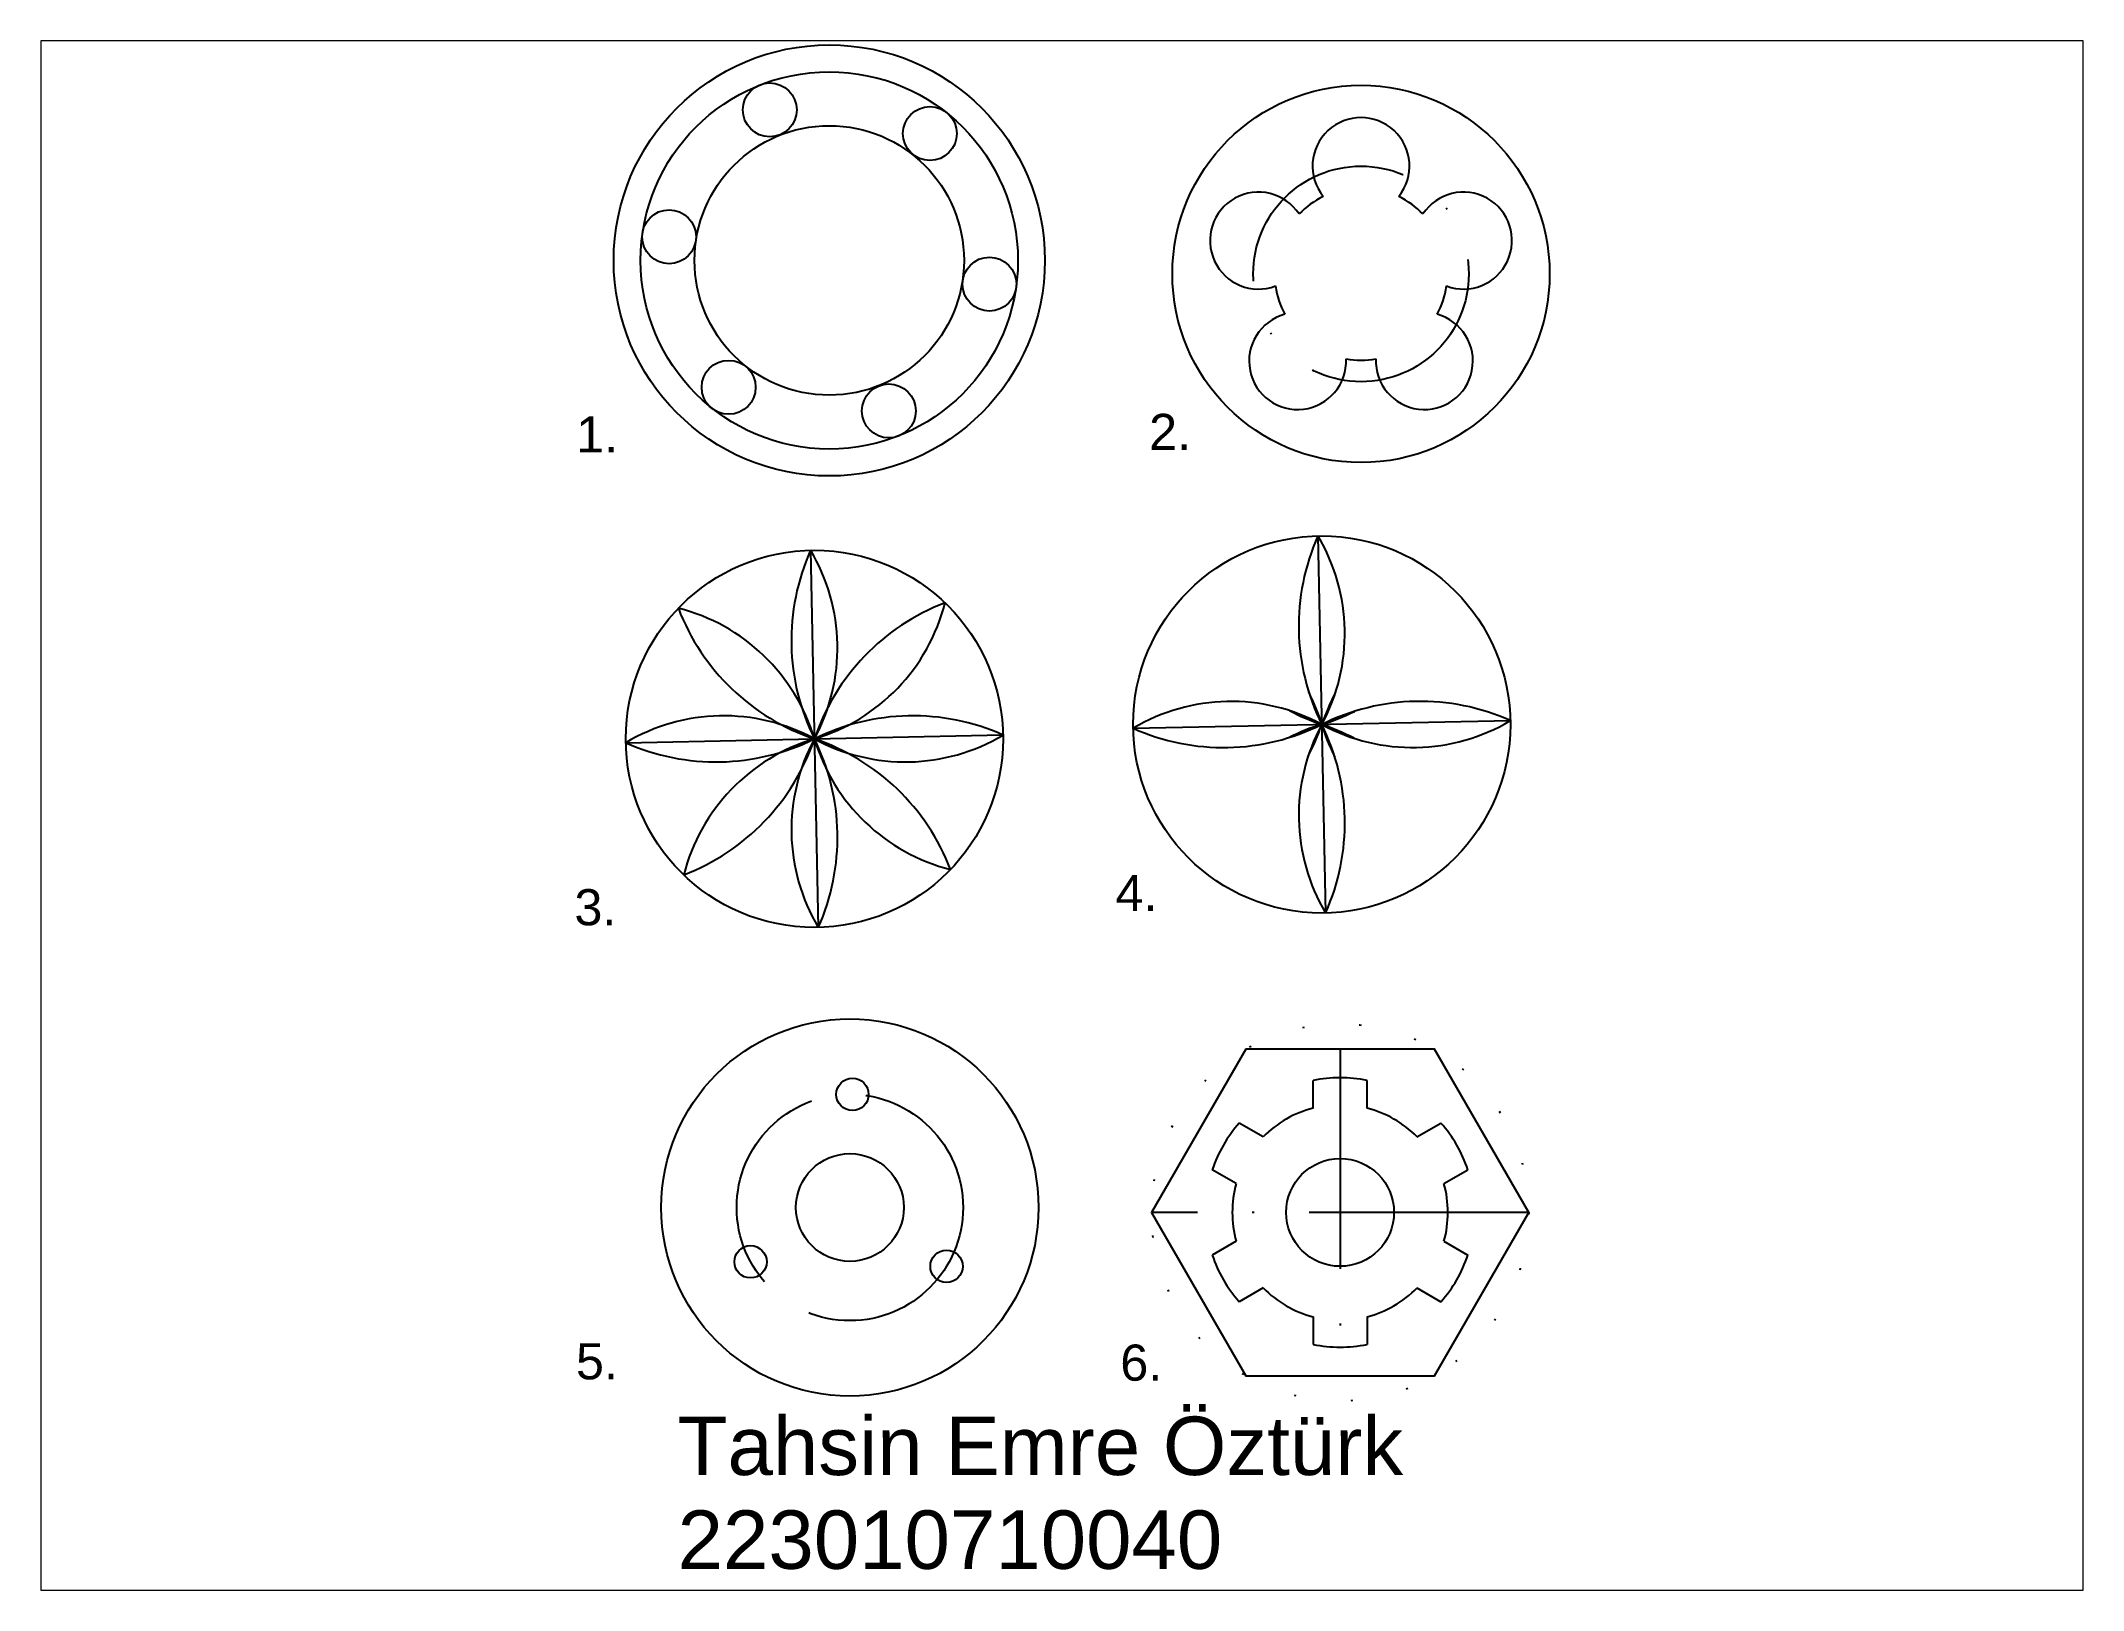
# Paper-space layout 'Layout1' of a CAD drawing. Header units: millimetres. Extents: x 26 to 231, y 20 to 176.
# The model-space entities are those that its viewports show. They can reach past a viewport. Long polylines and large blocks are cut down to what shows.
import ezdxf

# ---------------------------------------------------------------- set-up
doc = ezdxf.new("R2010")
doc.units = ezdxf.units.MM
for name, pattern in [('ACAD_ISO02W100', [15, 12, -3]), ('ACAD_ISO04W100', [30, 24, -3, 0, -3]), ('ACAD_ISO07W100', [3, 0, -3]), ('ACAD_ISO10W100', [18, 12, -3, 0, -3])]:
    doc.linetypes.add(name, pattern=pattern)
doc.styles.get("Standard").update_dxf_attribs({"font": 'arial.ttf'})

# ---------------------------------------------------------------- blocks, each defined once
blk = doc.blocks.new('*U3')
blk.add_circle((0, 0), 5)
blk = doc.blocks.new('*U4')
at = {"color": 0, "linetype": 'ByBlock', "lineweight": -2, "transparency": 16777216}
for p, rotation in [((2238.02, 2525.96), 299.9999999999999), ((2267.74, 2521.57), 239.9999999999999), ((2278.79, 2493.63), 180), ((2230.4, 2474.48), 59.99999999999997), ((2260.12, 2470.09), 119.9999999999999)]:
    blk.add_blockref('*U3', p, dxfattribs=dict(at, rotation=rotation))
blk.add_blockref('*U3', (2219.35, 2502.42), dxfattribs=at)
blk = doc.blocks.new('*U7')
for centre, radius, start, end in [((36.76, 0.76), 41.04, 155.9357, 206.4106), ((-31.13, -0.63), 35.41, 331.5548, 30.7915)]:
    blk.add_arc(centre, radius, start, end)
blk = doc.blocks.new('*U8')
at = {"color": 0, "linetype": 'ByBlock', "lineweight": -2, "transparency": 16777216}
blk.add_blockref('*U7', (3095.06, 2320.21), dxfattribs=at)
for p, rotation in [((3082.69, 2315.08), 44.99999999999996), ((3107.43, 2315.09), 314.9999999999999), ((3077.56, 2302.71), 89.99999999999997), ((3082.69, 2290.34), 135), ((3107.44, 2290.34), 225), ((3112.56, 2302.71), 269.9999999999999), ((3095.07, 2285.21), 180)]:
    blk.add_blockref('*U7', p, dxfattribs=dict(at, rotation=rotation))
blk = doc.blocks.new('*U11')
blk.add_circle((0, 0), 3)
blk = doc.blocks.new('*U12')
at = {"color": 0, "linetype": 'ByBlock', "lineweight": -2, "transparency": 16777216}
blk.add_blockref('*U11', (2954.29, 1913.59), dxfattribs=at)
for p, rotation in [((2935.38, 1882.52), 120), ((2971.74, 1881.68), 240)]:
    blk.add_blockref('*U11', p, dxfattribs=dict(at, rotation=rotation))

msp = doc.modelspace()

# ---------------------------------------------------------------- linework, layer by layer
at = {"linetype": 'ACAD_ISO04W100'}
for p, q in [((2640.81, 2048.96), (2642.24, 1978.98)), ((2546.66, 2046.29), (2548.1, 1976.3)), ((2606.53, 2013.25), (2676.51, 2014.69)), ((2512.39, 2010.58), (2582.37, 2012.01))]:
    msp.add_line(p, q, dxfattribs=at)
at = {"linetype": 'ACAD_ISO10W100'}
for p, q in [((2644.92, 1953.72), (2644.92, 1893.1)), ((2679.92, 1923.41), (2609.92, 1923.41))]:
    msp.add_line(p, q, dxfattribs=at)
for p, q in [((2639.92, 1942.78), (2639.92, 1947.91)), ((2639.92, 1942.78), (2639.92, 1947.91)), ((2649.92, 1942.78), (2649.92, 1947.91)), ((2649.92, 1942.78), (2649.92, 1947.91)), ((2630.65, 1937.42), (2626.2, 1939.99)), ((2630.65, 1937.42), (2626.2, 1939.99)), ((2659.19, 1937.42), (2663.63, 1939.99)), ((2659.19, 1937.42), (2663.63, 1939.99)), ((2625.65, 1928.76), (2621.2, 1931.33)), ((2625.65, 1928.76), (2621.2, 1931.33)), ((2664.19, 1928.76), (2668.63, 1931.33)), ((2664.19, 1928.76), (2668.63, 1931.33)), ((2625.65, 1918.06), (2621.2, 1915.49)), ((2625.65, 1918.06), (2621.2, 1915.49)), ((2664.19, 1918.06), (2668.63, 1915.49)), ((2664.19, 1918.06), (2668.63, 1915.49)), ((2630.65, 1909.4), (2626.2, 1906.83)), ((2630.65, 1909.4), (2626.2, 1906.83)), ((2659.19, 1909.4), (2663.63, 1906.83)), ((2659.19, 1909.4), (2663.63, 1906.83)), ((2639.92, 1904.05), (2639.92, 1898.92)), ((2639.92, 1904.05), (2639.92, 1898.92)), ((2649.92, 1904.05), (2649.92, 1898.92)), ((2649.92, 1904.05), (2649.92, 1898.92))]:
    msp.add_line(p, q)
msp.add_lwpolyline([(2627.42, 1953.72), (2609.92, 1923.41), (2627.42, 1893.1), (2662.42, 1893.1), (2679.92, 1923.41), (2662.42, 1953.72)], close=True)
for centre, radius in [((2550.14, 2100.08), 40), ((2550.14, 2100.08), 35), ((2648.8, 2097.58), 35), ((2550.14, 2100.08), 25), ((2641.52, 2013.97), 35), ((2547.38, 2011.29), 35), ((2553.96, 1924.32), 35), ((2553.96, 1924.32), 10), ((2644.92, 1923.41), 10)]:
    msp.add_circle(centre, radius)
msp.add_circle((2648.8, 2097.58), 20, dxfattribs=at)
at = {"linetype": 'ACAD_ISO07W100'}
msp.add_circle((2644.92, 1923.41), 35, dxfattribs=at)
at = {"linetype": 'ACAD_ISO02W100'}
msp.add_circle((2553.96, 1924.32), 21, dxfattribs=at)
for centre, radius, start, end in [((2648.8, 2117.58), 9, 321.3178, 218.6822), ((2629.78, 2103.76), 9, 33.3178, 290.6822), ((2648.8, 2097.58), 16, 116.0466, 135.9534), ((2648.8, 2097.58), 16, 44.0466, 63.9534), ((2667.82, 2103.76), 9, 249.3178, 146.6822), ((2648.8, 2097.58), 16, 188.0466, 207.9534), ((2648.8, 2097.58), 16, 332.0466, 351.9534), ((2637.04, 2081.4), 9, 105.3178, 2.6822), ((2660.56, 2081.4), 9, 177.3178, 74.6822), ((2648.8, 2097.58), 16, 260.0466, 279.9534), ((2678.28, 2032.23), 41.04, 155.9357, 206.4106), ((2610.39, 2030.83), 35.41, 331.5548, 30.7915), ((2607.58, 2003.88), 35.41, 16.5548, 27.1388), ((2680.42, 2000.88), 41.04, 152.283, 161.4106), ((2624.66, 1982.83), 35.41, 61.5548, 120.7915), ((2654.61, 2052.87), 41.04, 242.283, 251.4106), ((2659.78, 1977.21), 41.04, 65.9357, 116.4106), ((2631.43, 2047.91), 35.41, 286.5548, 297.1388), ((2623.27, 2050.73), 41.04, 245.9357, 296.4106), ((2651.61, 1980.03), 35.41, 106.5548, 117.1388), ((2672.66, 1997.1), 35.41, 151.5548, 210.7915), ((2602.62, 2027.05), 41.04, 332.283, 341.4106), ((2658.39, 2045.1), 35.41, 241.5548, 300.7915), ((2604.76, 1995.71), 41.04, 335.9357, 26.4106), ((2628.44, 1975.07), 41.04, 62.283, 71.4106), ((2675.46, 2024.06), 35.41, 196.5548, 207.1388), ((2644.92, 1923.41), 25, 78.463, 101.537), ((2644.92, 1923.41), 20, 104.4775, 135.5225), ((2644.92, 1923.41), 20, 44.4775, 75.5225), ((2644.92, 1923.41), 25, 138.463, 161.537), ((2644.92, 1923.41), 25, 18.463, 41.537), ((2644.92, 1923.41), 20, 164.4775, 195.5225), ((2644.92, 1923.41), 20, 344.4775, 15.5225), ((2644.92, 1923.41), 25, 198.463, 221.537), ((2644.92, 1923.41), 25, 318.463, 341.537), ((2644.92, 1923.41), 20, 224.4775, 255.5225), ((2644.92, 1923.41), 20, 284.4775, 315.5225), ((2644.92, 1923.41), 25, 258.463, 281.537)]:
    msp.add_arc(centre, radius, start, end)

# ---------------------------------------------------------------- block references
for name, p in [('*U4', (301.07, -397.94)), ('*U8', (-547.68, -291.42)), ('*U12', (-399.85, 31.72))]:
    msp.add_blockref(name, p)

# ---------------------------------------------------------------- texts
for s, height, p in [('1.', 6.701, (2503.15, 2064.44)), ('2.', 6.701, (2609.47, 2064.91)), ('4.', 6.701, (2603.23, 1979.35)), ('3.', 6.701, (2502.84, 1976.7)), ('5.', 6.701, (2503.13, 1892.43)), ('6.', 6.701, (2604.13, 1892.18)), ('Tahsin Emre Öztürk', 10.8404, (2522, 1874.67)), ('223010710040', 10.8404, (2522, 1857.26))]:
    msp.add_text(s, height=height).set_placement(p)

psp = doc.layouts.get("Layout1")

# ---------------------------------------------------------------- viewports
at = {"layer": '0'}
psp.add_viewport(center=(128.5, 97.5), size=(205.6, 156), view_center_point=(2593.32, 1997.07), view_height=287.5298, dxfattribs=at)

doc.saveas('drawing.dxf')
